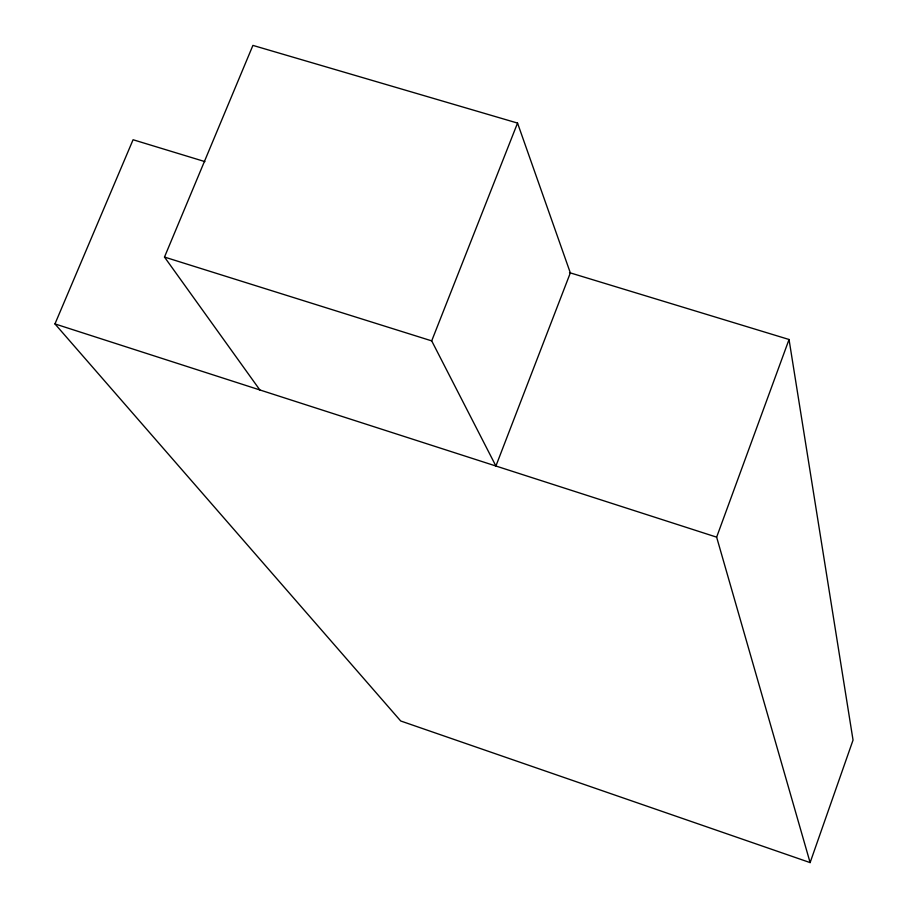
<?xml version="1.0" encoding="UTF-8"?>
<svg xmlns="http://www.w3.org/2000/svg" width="908" height="908" viewBox="0 0 908 908"><rect width="100%" height="100%" fill="white"/><g stroke="black" fill="none" stroke-linecap="round" stroke-linejoin="round"><path stroke-width="1.36" d="M204.913 161.613L133.079 139.741L54.957 323.918L400.712 720.986L810.118 862.6L853.043 740.088L789.041 339.49L569.486 272.638M810.118 862.6L716.639 537.15L789.041 339.49M517.537 123.079L570.337 272.888L495.904 466.02L431.697 340.875L517.537 123.079L252.912 45.4L164.484 257.066L259.858 389.952M164.484 257.066L431.697 340.875M54.957 323.918L716.639 537.15"/></g></svg>
